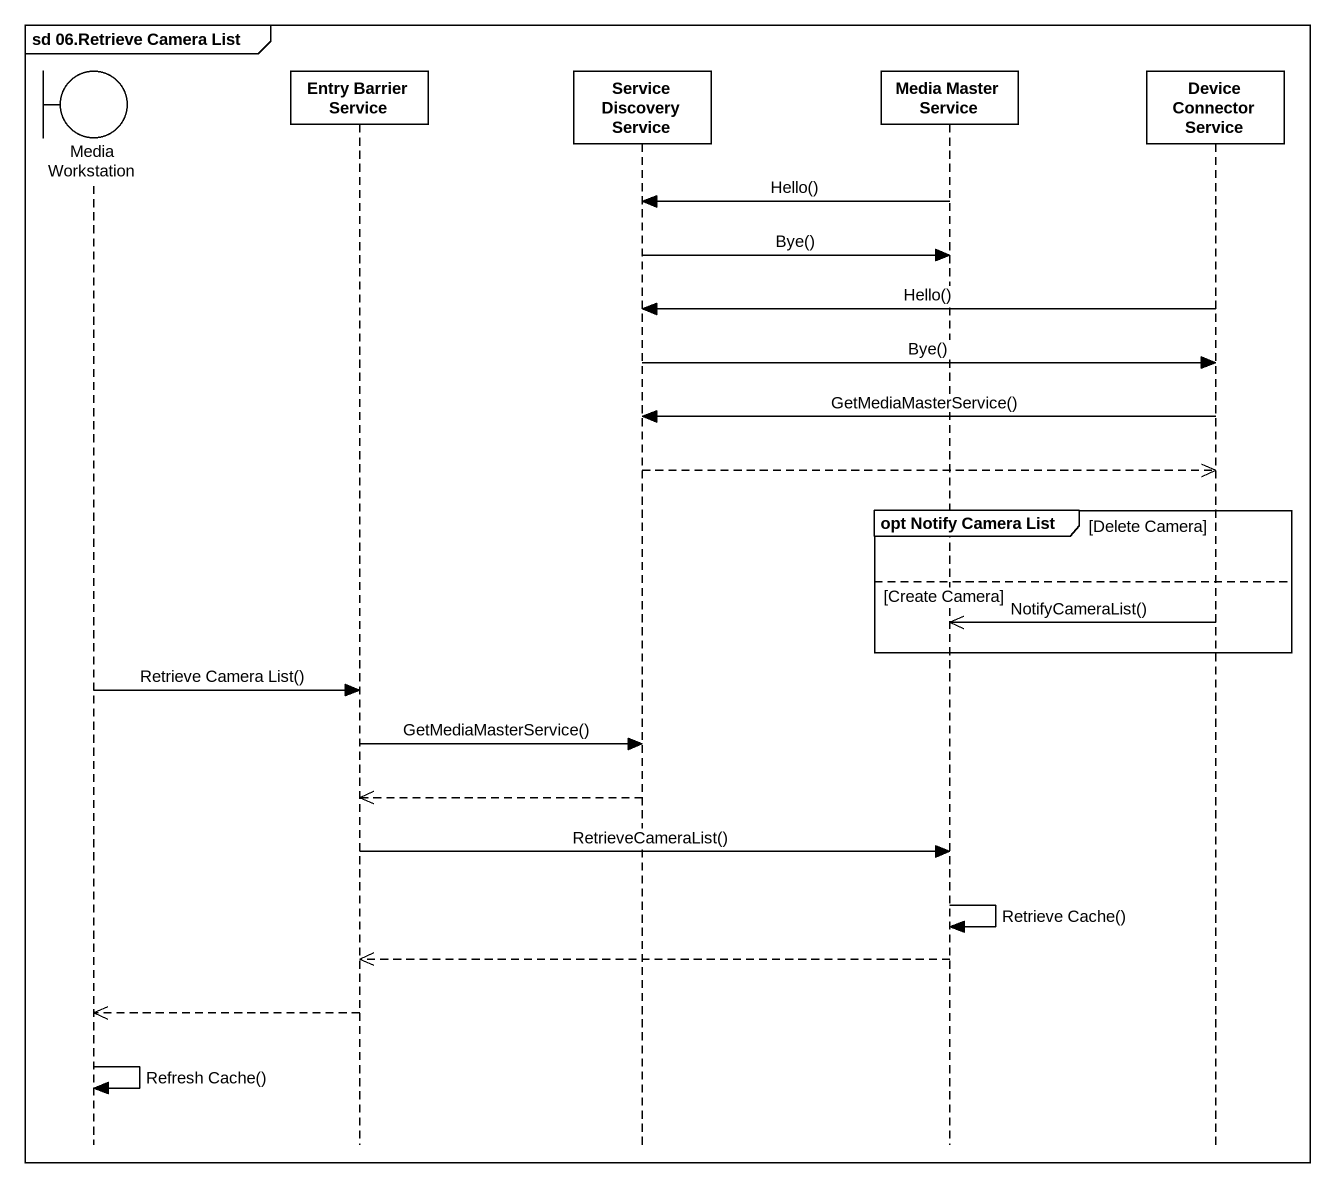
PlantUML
@startuml
mainframe sd 06.Retrieve Camera List
hide footbox
boundary "Media Workstation" as Media_Workstation
participant "Entry Barrier Service" as Entry_Barrier_Service
participant "Service Discovery Service" as Service_Discovery_Service
participant "Media Master Service" as Media_Master_Service
participant "Device Connector Service" as Device_Connector_Service

Media_Master_Service -> Service_Discovery_Service : Hello()
Service_Discovery_Service -> Media_Master_Service : Bye()
Device_Connector_Service -> Service_Discovery_Service : Hello()
Service_Discovery_Service -> Device_Connector_Service : Bye()
Device_Connector_Service -> Service_Discovery_Service : GetMediaMasterService()
Service_Discovery_Service -->> Device_Connector_Service
group opt Notify Camera List [Delete Camera]
else Create Camera
  Device_Connector_Service ->> Media_Master_Service : NotifyCameraList()
end
Media_Workstation -> Entry_Barrier_Service : Retrieve Camera List()
Entry_Barrier_Service -> Service_Discovery_Service : GetMediaMasterService()
Service_Discovery_Service -->> Entry_Barrier_Service
Entry_Barrier_Service -> Media_Master_Service : RetrieveCameraList()
Media_Master_Service -> Media_Master_Service : Retrieve Cache()
Media_Master_Service -->> Entry_Barrier_Service
Entry_Barrier_Service -->> Media_Workstation
Media_Workstation -> Media_Workstation : Refresh Cache()
@enduml
